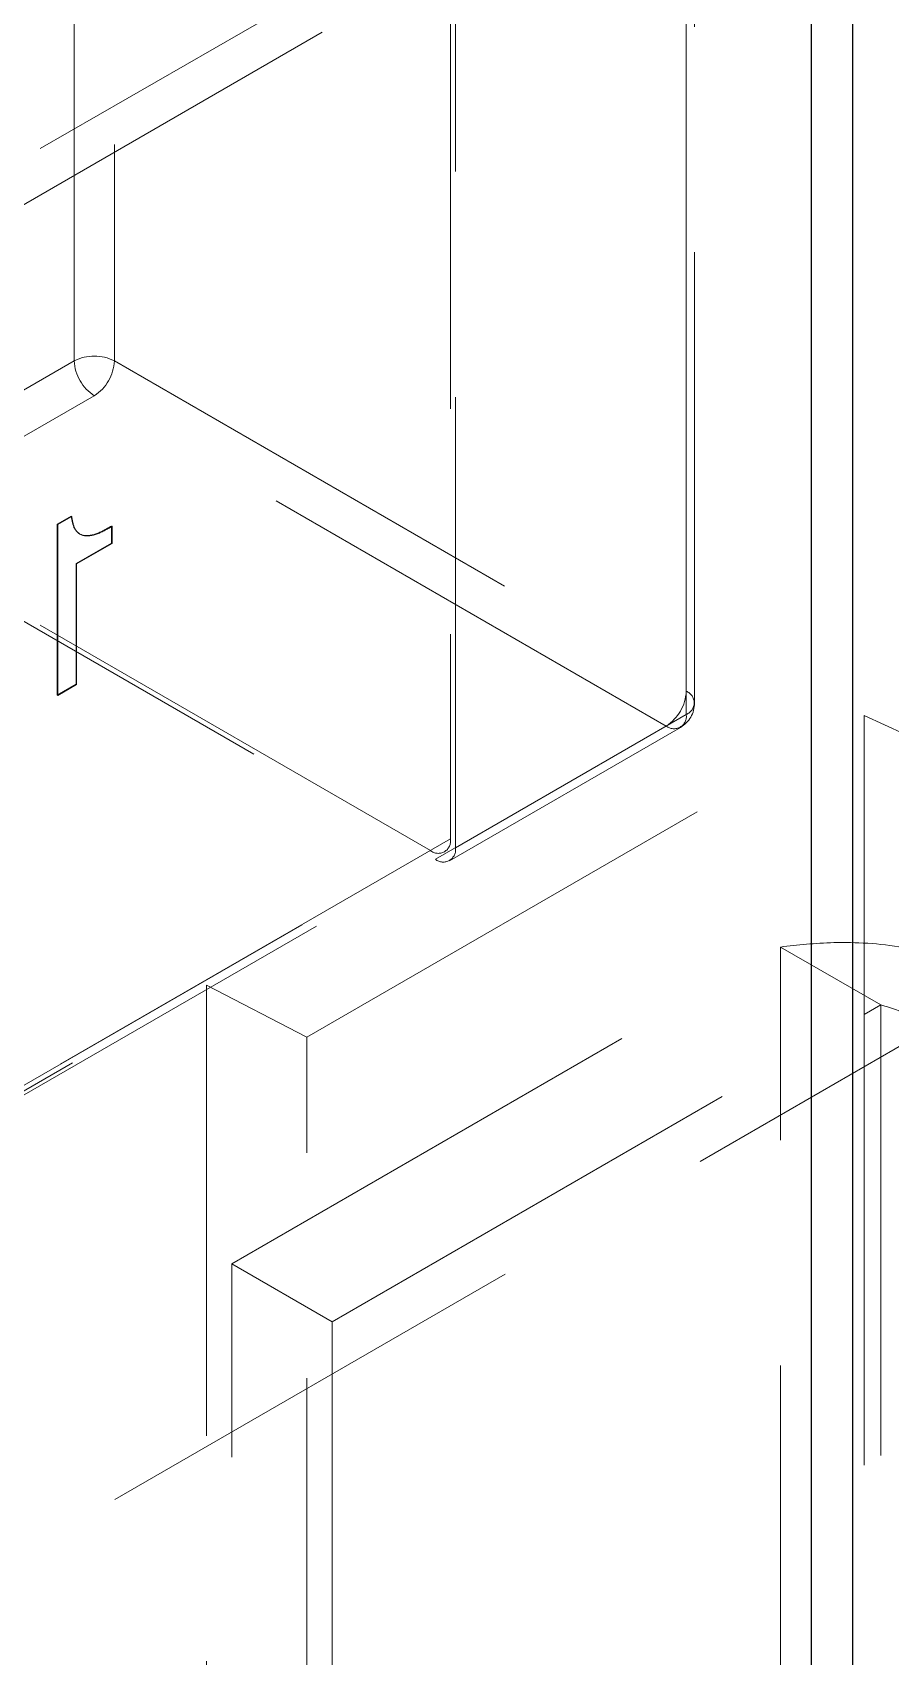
# Model space of a CAD drawing. Header units: millimetres. Extents: x 0 to 841, y 0 to 2287.
# Drawn here: x 582.195 to 584.614, y 233.933 to 238.509 of the extents above; entities that cross this region are included whole.
import ezdxf

# ---------------------------------------------------------------- set-up
doc = ezdxf.new("R2010")
doc.units = ezdxf.units.MM
doc.linetypes.add('HIDDEN', pattern=[1.905, 1.27, -0.635])

msp = doc.modelspace()

# ---------------------------------------------------------------- linework, layer by layer
at = {"color": 7, "linetype": 'Continuous', "lineweight": 25}
for p, q in [((584.3904, 231.3123), (584.3904, 241.3558)), ((584.5076, 231.1491), (584.5076, 241.1925))]:
    msp.add_line(p, q, dxfattribs=at)
at = {"color": 7, "linetype": 'HIDDEN', "lineweight": 18}
for p, q in [((584.3904, 241.0292), (584.3904, 230.9858)), ((582.3123, 237.5834), (582.3123, 240.0983)), ((582.4254, 240.0983), (582.4254, 237.5834)), ((584.0376, 236.6527), (584.0376, 239.1676)), ((584.061, 236.62), (584.061, 239.135)), ((584.0376, 239.1023), (584.0376, 236.5874)), ((583.3164, 238.8166), (580.2051, 237.0205)), ((580.2617, 236.9225), (583.3729, 238.7186)), ((583.3729, 238.7186), (583.3729, 236.2363)), ((583.3871, 236.2118), (583.3871, 238.7268)), ((581.6617, 237.2078), (582.3123, 237.5834)), ((582.4254, 237.5834), (584.0376, 236.6527)), ((582.3688, 237.4854), (581.7183, 237.1099)), ((583.981, 236.5547), (582.3688, 237.4854)), ((581.7183, 237.1099), (583.3305, 236.1791)), ((583.3164, 236.2036), (581.7324, 237.118)), ((582.3038, 237.1463), (582.2644, 237.1236)), ((582.2644, 237.1236), (582.2658, 237.1228)), ((582.2644, 237.1236), (582.2644, 236.6417)), ((582.3052, 237.1455), (582.2658, 237.1228)), ((582.2658, 237.1228), (582.2658, 236.6409)), ((582.3038, 237.1463), (582.3052, 237.1455)), ((582.4174, 237.07), (582.4174, 237.1182)), ((582.4174, 237.1182), (582.4188, 237.1174)), ((582.4188, 237.0692), (582.4188, 237.1174)), ((582.3177, 237.0125), (582.4174, 237.07)), ((582.3191, 237.0117), (582.4188, 237.0692)), ((582.4174, 237.07), (582.4188, 237.0692)), ((582.3177, 236.6725), (582.3177, 237.0125)), ((582.3177, 237.0125), (582.3191, 237.0117)), ((582.3191, 236.6717), (582.3191, 237.0117)), ((582.2644, 236.6417), (582.3177, 236.6725)), ((582.2658, 236.6409), (582.3191, 236.6717)), ((582.3177, 236.6725), (582.3191, 236.6717)), ((582.2644, 236.6417), (582.2658, 236.6409)), ((582.9683, 235.6781), (584.5388, 236.5847)), ((584.0376, 236.5874), (583.3871, 236.2118)), ((584.5388, 236.5847), (584.5388, 235.7413)), ((584.5388, 236.5847), (585.4913, 236.1443)), ((583.3305, 236.1791), (583.981, 236.5547)), ((583.3705, 236.1752), (584.021, 236.5507)), ((580.2051, 234.4075), (583.3164, 236.2036)), ((580.2451, 234.4036), (583.3563, 236.1997)), ((583.3729, 236.2363), (580.2617, 234.4402)), ((579.1273, 232.4705), (585.4913, 236.1443)), ((582.7562, 235.0388), (584.3034, 235.9319)), ((584.3034, 233.4823), (584.3034, 235.9319)), ((584.3034, 235.9319), (584.5862, 235.7687)), ((579.5573, 234.0184), (582.6855, 235.8242)), ((582.6855, 235.8242), (582.6855, 231.722)), ((582.6855, 235.8242), (582.9683, 235.6781)), ((583.039, 234.8755), (584.5388, 235.7413)), ((584.5388, 235.7413), (584.5862, 235.7687)), ((584.5388, 235.7413), (584.5388, 233.2916)), ((584.5862, 235.7687), (584.5862, 233.319)), ((582.9683, 231.5416), (582.9683, 235.6781)), ((582.7562, 232.5891), (582.7562, 235.0388)), ((582.7562, 235.0388), (583.039, 234.8755)), ((583.039, 234.8755), (583.039, 232.4259))]:
    msp.add_line(p, q, dxfattribs=at)
for centre, radius, start, end in [((582.3688, 237.4742), 0.123, 62.6097, 117.3903), ((582.4351, 237.589), 0.1229, 182.6055, 237.3945), ((582.3026, 237.589), 0.1229, 302.6055, 357.3945), ((583.9148, 236.6583), 0.1229, 302.6055, 357.3945), ((584.0252, 236.62), 0.0349, 290.7834, 69.2166), ((583.981, 236.62), 0.08, 299.9973, 0), ((584.0031, 236.5818), 0.0349, 230.7967, 9.214), ((583.3384, 236.2307), 0.0349, 230.7967, 9.214), ((583.3526, 236.2062), 0.0349, 230.7967, 9.214)]:
    msp.add_arc(centre, radius, start, end, dxfattribs=at)
for points, knots in [([(582.4174, 237.1182), (582.4026, 237.1097), (582.3733, 237.0929), (582.3337, 237.088), (582.3097, 237.1101), (582.3058, 237.1343), (582.3038, 237.1463)], [0, 0, 0, 0, 0.280977, 0.560111, 0.779578, 1, 1, 1, 1]), ([(582.4188, 237.1174), (582.4041, 237.1089), (582.3747, 237.092), (582.3351, 237.0872), (582.3111, 237.1093), (582.3072, 237.1334), (582.3052, 237.1455)], [0, 0, 0, 0, 0.280977, 0.560111, 0.779578, 1, 1, 1, 1]), ([(585.7554, 234.3172), (585.7903, 234.3584), (585.8646, 234.4463), (585.9449, 234.5971), (585.956, 234.7626), (585.8664, 234.9628), (585.6725, 235.151), (585.4621, 235.3678), (585.2693, 235.5873), (585.0795, 235.7783), (584.8489, 235.8831), (584.6471, 235.9386), (584.4533, 235.9491), (584.3516, 235.9374), (584.3034, 235.9319)], [0, 0, 0, 0, 0.0611078, 0.1301362, 0.2065419, 0.2794709, 0.4008532, 0.5009215, 0.6029414, 0.7194654, 0.7906149, 0.8609873, 0.9340836, 1, 1, 1, 1]), ([(584.5862, 235.7687), (584.6152, 235.7601), (584.6706, 235.7438), (584.7629, 235.6754), (584.8738, 235.568), (585.002, 235.4055), (585.2208, 235.1612), (585.4618, 234.9778), (585.5462, 234.7636), (585.5522, 234.6794), (585.5306, 234.5941), (585.5005, 234.5425), (585.4838, 234.5138)], [0, 0, 0, 0, 0.071632, 0.136705, 0.203289, 0.33488, 0.496652, 0.799182, 0.85081, 0.893863, 0.940949, 1, 1, 1, 1])]:
    msp.add_open_spline(points, degree=3, knots=knots, dxfattribs=at)

doc.saveas('drawing.dxf')
